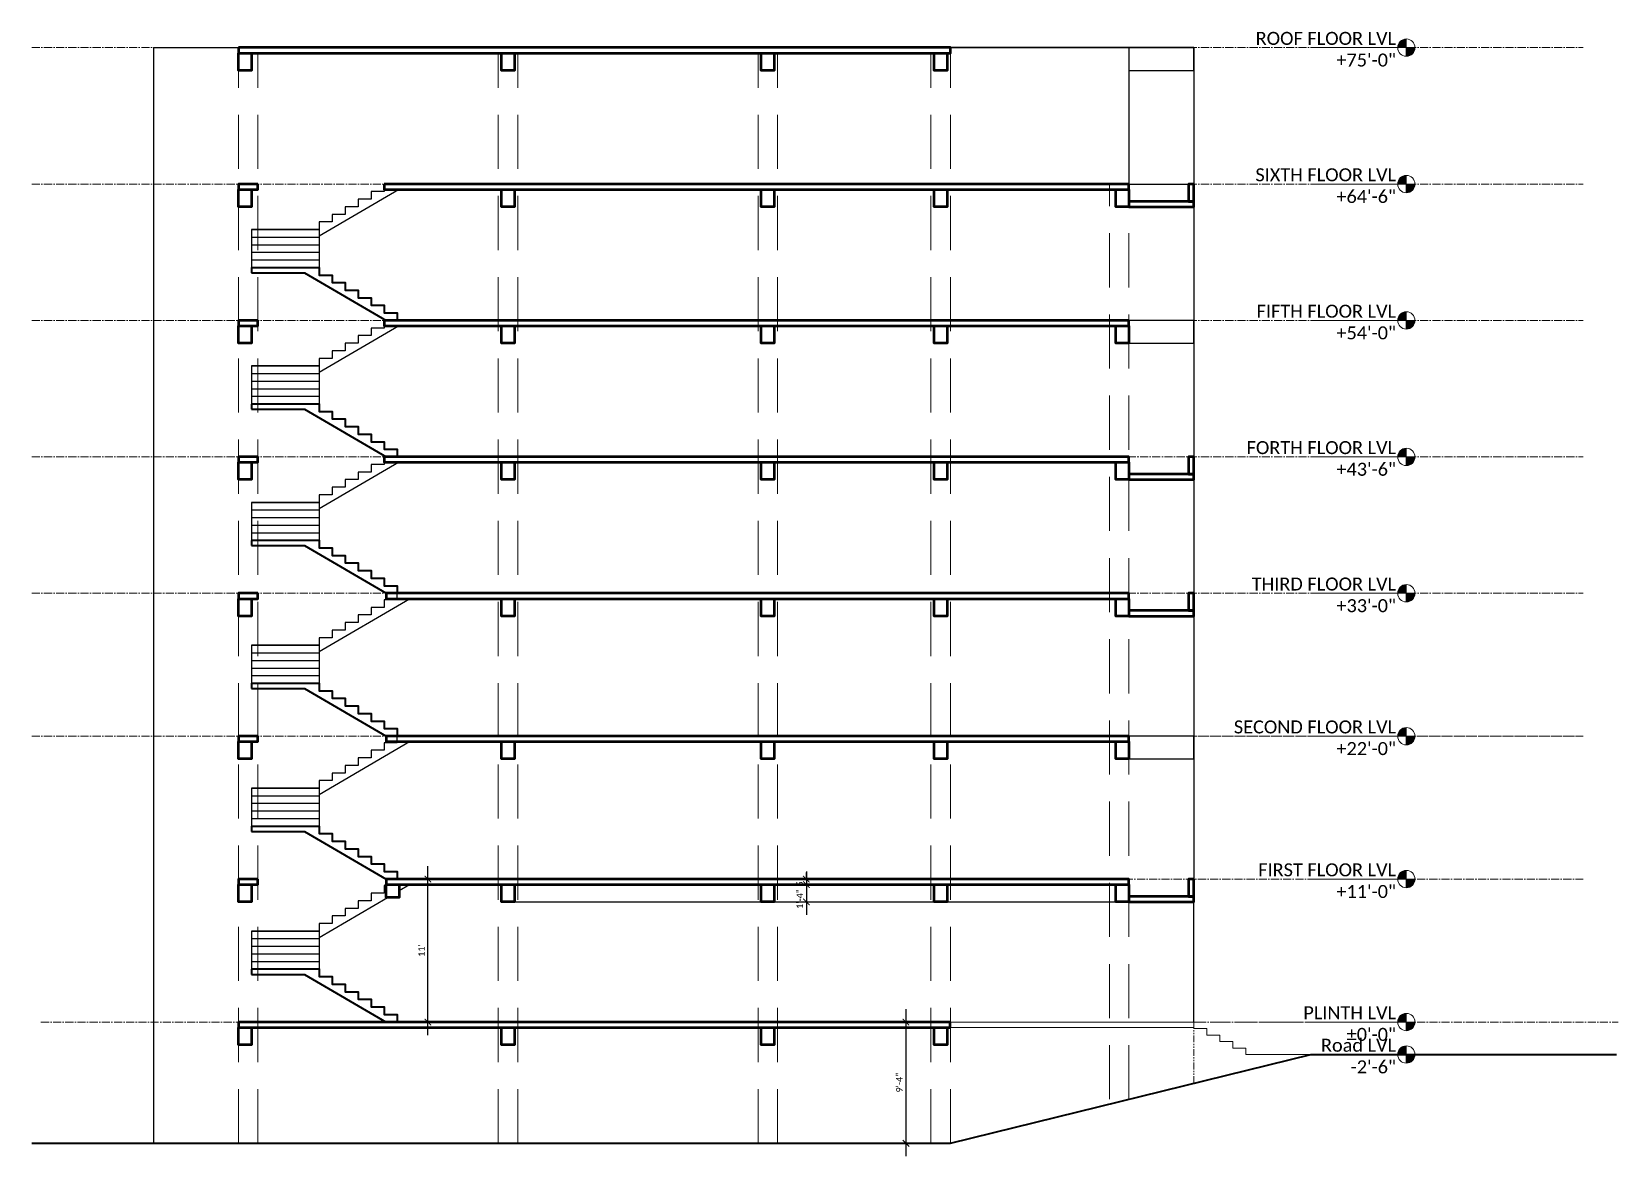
# Model space of a CAD drawing. Header units: inches. Extents: x 0 to 179512, y -43395 to -31716.
# Drawn here: x 173312 to 174778, y -34483 to -33444 of the extents above; entities that cross this region are included whole.
import ezdxf

# ---------------------------------------------------------------- set-up
doc = ezdxf.new("R2010")
doc.units = ezdxf.units.IN
doc.header["$LTSCALE"] = 10
doc.header["$MEASUREMENT"] = 0
for name, pattern in [('CENTER2', [1.125, 0.75, -0.125, 0.125, -0.125]), ('DASHED', [0.75, 0.5, -0.25]), ('DASHEDX2', [1.5, 1, -0.5]), ('PHANTOM2', [1.25, 0.625, -0.125, 0.125, -0.125, 0.125, -0.125])]:
    doc.linetypes.add(name, pattern=pattern)
doc.layers.get('Defpoints').update_dxf_attribs({"color": 215})
for name, color, linetype, lineweight in [('A-COLUMN', 3, 'Continuous', 50), ('OL_AR_Center line', 253, 'CENTER2', 13), ('OL_AR_Hatch', 253, 'Continuous', 15), ('OL_AR_SECTION LINE', 253, 'PHANTOM2', 15), ('OL_AR_SYMBOL', 1, 'Continuous', 5), ('OL_AR_SYMBOL @ 1', 1, 'Continuous', 5), ('OL_AR_SYMBOL @ 96', 1, 'Continuous', 5), ('OL_AR_Text', 140, 'Continuous', 5), ('OL_AR_WALL', 255, 'Continuous', 40)]:
    doc.layers.add(name, color=color, linetype=linetype, lineweight=lineweight)
doc.styles.add('1-16 Annotative Text', font='calibri.ttf', dxfattribs={"height": 0.0625})
doc.dimstyles.new('1-16 Annotative Dimension', dxfattribs={"dimtxt": 0.0625, "dimasz": 0.0625, "dimexe": 0.125, "dimexo": 0, "dimgap": 0.03125, "dimtad": 1, "dimdec": 0, "dimzin": 0, "dimdsep": 46, "dimlunit": 4, "dimtxsty": '1-16 Annotative Text', "dimblk": 'ARCHTICK', "dimcen": 0.09, "dimdle": 0.125, "dimadec": 0, "dimazin": 0, "dimtfac": 1, "dimtdec": 0, "dimtix": 1, "dimtofl": 0, "dimtmove": 2, "dimatfit": 3, "dimfxl": 0.125, "dimfxlon": 1, "dimtolj": 1, "dimtzin": 0, "dimarcsym": 1})

# ---------------------------------------------------------------- blocks, each defined once
blk = doc.blocks.new('_ArchTick')
at = {"color": 0, "linetype": 'ByBlock', "const_width": 0.15}
blk.add_lwpolyline([(-0.5, -0.5), (0.5, 0.5)], dxfattribs=at)
blk = doc.blocks.new('*D21')
at = {"layer": 'Defpoints', "color": 0, "transparency": 16777216}
for p in [(174157.9, -34359), (174119.8, -34471), (174157.9, -34471)]:
    blk.add_point(p, dxfattribs=at)
at = {"layer": 'OL_AR_Text', "color": 0, "lineweight": -2, "transparency": 16777216}
for p, q in [((174119.8, -34347), (174119.8, -34483)), ((174131.8, -34359), (174107.8, -34359)), ((174131.8, -34471), (174107.8, -34471))]:
    blk.add_line(p, q, dxfattribs=at)
at = {"layer": 'OL_AR_Text', "color": 0, "lineweight": -2, "transparency": 16777216, "xscale": 6, "yscale": 6, "zscale": 6}
for p, rotation in [((174119.8, -34359), 90), ((174119.8, -34471), 270)]:
    blk.add_blockref('_ArchTick', p, dxfattribs=dict(at, rotation=rotation))
at = {"layer": 'OL_AR_Text', "color": 0, "transparency": 16777216, "insert": (174113.7, -34415), "char_height": 6, "attachment_point": 5, "rotation": 90, "style": '1-16 Annotative Text'}
blk.add_mtext('\\A1;9\'-4"', dxfattribs=at)
blk = doc.blocks.new('*D22')
at = {"layer": 'Defpoints', "color": 0, "transparency": 16777216}
for p in [(173649.7, -34227), (173678.3, -34227), (173649.7, -34359)]:
    blk.add_point(p, dxfattribs=at)
at = {"layer": 'OL_AR_Text', "color": 0, "lineweight": -2, "transparency": 16777216}
for p, q in [((173678.3, -34371), (173678.3, -34215)), ((173666.3, -34227), (173690.3, -34227)), ((173666.3, -34359), (173690.3, -34359))]:
    blk.add_line(p, q, dxfattribs=at)
at = {"layer": 'OL_AR_Text', "color": 0, "lineweight": -2, "transparency": 16777216, "xscale": 6, "yscale": 6, "zscale": 6}
for p, rotation in [((173678.3, -34227), 90), ((173678.3, -34359), 270)]:
    blk.add_blockref('_ArchTick', p, dxfattribs=dict(at, rotation=rotation))
at = {"layer": 'OL_AR_Text', "color": 0, "transparency": 16777216, "insert": (173672.3, -34293), "char_height": 6, "attachment_point": 5, "rotation": 90, "style": '1-16 Annotative Text'}
blk.add_mtext("\\A1;11'", dxfattribs=at)
blk = doc.blocks.new('*D23')
at = {"layer": 'Defpoints', "color": 0, "transparency": 16777216}
for p in [(173998.3, -34227), (173998.3, -34232), (174027.8, -34232)]:
    blk.add_point(p, dxfattribs=at)
at = {"layer": 'OL_AR_Text', "color": 0, "lineweight": -2, "transparency": 16777216}
for p, q in [((174015.8, -34227), (174039.8, -34227)), ((174015.8, -34232), (174039.8, -34232)), ((174027.8, -34227), (174027.8, -34221)), ((174027.8, -34232), (174027.8, -34238))]:
    blk.add_line(p, q, dxfattribs=at)
at = {"layer": 'OL_AR_Text', "color": 0, "lineweight": -2, "transparency": 16777216, "xscale": 6, "yscale": 6, "zscale": 6}
for p, rotation in [((174027.8, -34227), 270), ((174027.8, -34232), 90)]:
    blk.add_blockref('_ArchTick', p, dxfattribs=dict(at, rotation=rotation))
at = {"layer": 'OL_AR_Text', "color": 0, "transparency": 16777216, "insert": (174021.7, -34229.5), "char_height": 6, "attachment_point": 5, "rotation": 90, "style": '1-16 Annotative Text'}
blk.add_mtext('\\A1;5"', dxfattribs=at)
blk = doc.blocks.new('*D24')
at = {"layer": 'Defpoints', "color": 0, "transparency": 16777216}
for p in [(173998.3, -34232), (173998.1, -34248), (174027.8, -34248)]:
    blk.add_point(p, dxfattribs=at)
at = {"layer": 'OL_AR_Text', "color": 0, "lineweight": -2, "transparency": 16777216}
for p, q in [((174015.8, -34232), (174039.8, -34232)), ((174027.8, -34220), (174027.8, -34260)), ((174015.8, -34248), (174039.8, -34248))]:
    blk.add_line(p, q, dxfattribs=at)
at = {"layer": 'OL_AR_Text', "color": 0, "lineweight": -2, "transparency": 16777216, "xscale": 6, "yscale": 6, "zscale": 6}
for p, rotation in [((174027.8, -34232), 90), ((174027.8, -34248), 270)]:
    blk.add_blockref('_ArchTick', p, dxfattribs=dict(at, rotation=rotation))
at = {"layer": 'OL_AR_Text', "color": 0, "transparency": 16777216, "insert": (174021.7, -34245.4), "char_height": 6, "attachment_point": 5, "rotation": 90, "style": '1-16 Annotative Text'}
blk.add_mtext('\\A1;1\'-4"', dxfattribs=at)
blk = doc.blocks.new('Level_Head 1-12')
at = {"true_color": 0xc7c7c7}
h = blk.add_hatch(color=9, dxfattribs=at)
h.dxf.hatch_style = 1
h.paths.add_polyline_path([(0, 0.083, 0.414214), (-0.083, 0), (0, 0)])
h.paths.add_polyline_path([(0.083, 0), (0, 0), (0, -0.083, 0.414214)])
at = {"color": 9, "true_color": 0xc7c7c7}
for points in [[(-0.083, 0), (0.083, 0)], [(0, 0.083), (0, -0.083)]]:
    blk.add_lwpolyline(points, dxfattribs=at)
blk.add_circle((0, 0), 0.0833, dxfattribs=at)
blk = doc.blocks.new('*U1151')
at = {"layer": 'OL_AR_SYMBOL @ 1', "color": 250, "true_color": 0x3b3b3b}
blk.add_blockref('Level_Head 1-12', (174582, -34359), dxfattribs=at)
at = {"layer": 'OL_AR_SYMBOL @ 96', "color": 250, "true_color": 0x3b3b3b, "xscale": 96, "yscale": 96, "zscale": 96}
blk.add_blockref('Level_Head 1-12', (174582, -34359), dxfattribs=at)
blk = doc.blocks.new('*U1152')
at = {"layer": 'OL_AR_SYMBOL @ 1', "color": 250, "true_color": 0x3b3b3b}
blk.add_blockref('Level_Head 1-12', (174582, -34389), dxfattribs=at)
at = {"layer": 'OL_AR_SYMBOL @ 96', "color": 250, "true_color": 0x3b3b3b, "xscale": 96, "yscale": 96, "zscale": 96}
blk.add_blockref('Level_Head 1-12', (174582, -34389), dxfattribs=at)
blk = doc.blocks.new('*U1153')
at = {"layer": 'OL_AR_SYMBOL @ 1', "color": 250, "true_color": 0x3b3b3b}
blk.add_blockref('Level_Head 1-12', (174582, -34227), dxfattribs=at)
at = {"layer": 'OL_AR_SYMBOL @ 96', "color": 250, "true_color": 0x3b3b3b, "xscale": 96, "yscale": 96, "zscale": 96}
blk.add_blockref('Level_Head 1-12', (174582, -34227), dxfattribs=at)
blk = doc.blocks.new('*U1154')
at = {"layer": 'OL_AR_SYMBOL @ 1', "color": 250, "true_color": 0x3b3b3b}
blk.add_blockref('Level_Head 1-12', (174582, -34095), dxfattribs=at)
at = {"layer": 'OL_AR_SYMBOL @ 96', "color": 250, "true_color": 0x3b3b3b, "xscale": 96, "yscale": 96, "zscale": 96}
blk.add_blockref('Level_Head 1-12', (174582, -34095), dxfattribs=at)
blk = doc.blocks.new('*U1155')
at = {"layer": 'OL_AR_SYMBOL @ 1', "color": 250, "true_color": 0x3b3b3b}
blk.add_blockref('Level_Head 1-12', (174582, -33963), dxfattribs=at)
at = {"layer": 'OL_AR_SYMBOL @ 96', "color": 250, "true_color": 0x3b3b3b, "xscale": 96, "yscale": 96, "zscale": 96}
blk.add_blockref('Level_Head 1-12', (174582, -33963), dxfattribs=at)
blk = doc.blocks.new('*U1156')
at = {"layer": 'OL_AR_SYMBOL @ 1', "color": 250, "true_color": 0x3b3b3b}
blk.add_blockref('Level_Head 1-12', (174582, -33837), dxfattribs=at)
at = {"layer": 'OL_AR_SYMBOL @ 96', "color": 250, "true_color": 0x3b3b3b, "xscale": 96, "yscale": 96, "zscale": 96}
blk.add_blockref('Level_Head 1-12', (174582, -33837), dxfattribs=at)
blk = doc.blocks.new('*U1157')
at = {"layer": 'OL_AR_SYMBOL @ 1', "color": 250, "true_color": 0x3b3b3b}
blk.add_blockref('Level_Head 1-12', (174582, -33711), dxfattribs=at)
at = {"layer": 'OL_AR_SYMBOL @ 96', "color": 250, "true_color": 0x3b3b3b, "xscale": 96, "yscale": 96, "zscale": 96}
blk.add_blockref('Level_Head 1-12', (174582, -33711), dxfattribs=at)
blk = doc.blocks.new('*U1158')
at = {"layer": 'OL_AR_SYMBOL @ 1', "color": 250, "true_color": 0x3b3b3b}
blk.add_blockref('Level_Head 1-12', (174582, -33585), dxfattribs=at)
at = {"layer": 'OL_AR_SYMBOL @ 96', "color": 250, "true_color": 0x3b3b3b, "xscale": 96, "yscale": 96, "zscale": 96}
blk.add_blockref('Level_Head 1-12', (174582, -33585), dxfattribs=at)
blk = doc.blocks.new('*U1159')
at = {"layer": 'OL_AR_SYMBOL @ 1', "color": 250, "true_color": 0x3b3b3b}
blk.add_blockref('Level_Head 1-12', (174582, -33459), dxfattribs=at)
at = {"layer": 'OL_AR_SYMBOL @ 96', "color": 250, "true_color": 0x3b3b3b, "xscale": 96, "yscale": 96, "zscale": 96}
blk.add_blockref('Level_Head 1-12', (174582, -33459), dxfattribs=at)

msp = doc.modelspace()

# ---------------------------------------------------------------- linework, layer by layer
for points in [[(173425.07, -34471), (173425.07, -33459), (173503.14, -33459)], [(174325.69, -33459), (174325.69, -33459), (173503.14, -33459), (173503.14, -33459)], [(174160.86, -33459), (174385.69, -33459)], [(174325.69, -33459), (174325.69, -33459)], [(174385.69, -33459), (174385.69, -33585)], [(174325.69, -33480), (174325.69, -33585)], [(173649.73, -33585), (173649.73, -33585), (173637.73, -33585), (173637.73, -33592), (173625.73, -33592), (173625.73, -33599), (173613.73, -33599), (173613.73, -33606), (173601.73, -33606), (173601.73, -33613), (173589.73, -33613), (173589.73, -33620), (173577.73, -33620), (173577.73, -33627), (173515.14, -33627)], [(174325.69, -33585), (174325.69, -33585), (174385.69, -33585), (174385.69, -34227)], [(173577.73, -33632.79), (173651.08, -33590)], [(173515.14, -33627), (173577.73, -33627)], [(173515.14, -33627), (173515.14, -33662)], [(173577.73, -33627), (173577.73, -33662)], [(173515.14, -33634), (173577.73, -33634)], [(173515.14, -33641), (173577.73, -33641)], [(173515.14, -33648), (173577.73, -33648)], [(173515.14, -33655), (173577.73, -33655)], [(173649.73, -33711), (173649.73, -33711), (173637.73, -33711), (173637.73, -33718), (173625.73, -33718), (173625.73, -33725), (173613.73, -33725), (173613.73, -33732), (173601.73, -33732), (173601.73, -33739), (173589.73, -33739), (173589.73, -33746), (173577.73, -33746), (173577.73, -33753), (173515.14, -33753)], [(173577.73, -33758.79), (173651.08, -33716)], [(173515.14, -33753), (173577.73, -33753)], [(173515.14, -33753), (173515.14, -33788)], [(173515.14, -33760), (173577.73, -33760)], [(173577.73, -33753), (173577.73, -33788)], [(173515.14, -33767), (173577.73, -33767)], [(173515.14, -33774), (173577.73, -33774)], [(173515.14, -33781), (173577.73, -33781)], [(173649.73, -33837), (173649.73, -33837), (173637.73, -33837), (173637.73, -33844), (173625.73, -33844), (173625.73, -33851), (173613.73, -33851), (173613.73, -33858), (173601.73, -33858), (173601.73, -33865), (173589.73, -33865), (173589.73, -33872), (173577.73, -33872), (173577.73, -33879), (173515.14, -33879)], [(173577.73, -33884.79), (173651.08, -33842)], [(173515.14, -33879), (173577.73, -33879)], [(173515.14, -33879), (173515.14, -33914)], [(173577.73, -33879), (173577.73, -33914)], [(173515.14, -33886), (173577.73, -33886)], [(173515.14, -33893), (173577.73, -33893)], [(173515.14, -33900), (173577.73, -33900)], [(173515.14, -33907), (173577.73, -33907)], [(173649.73, -33969), (173649.73, -33969), (173637.73, -33969), (173637.73, -33976), (173625.73, -33976), (173625.73, -33983), (173613.73, -33983), (173613.73, -33990), (173601.73, -33990), (173601.73, -33997), (173589.73, -33997), (173589.73, -34004), (173577.73, -34004), (173577.73, -34011), (173515.14, -34011)], [(173577.73, -34016.79), (173661.36, -33968)], [(173649.73, -33969), (173649.73, -33963)], [(173515.14, -34011), (173577.73, -34011)], [(173515.14, -34011), (173515.14, -34046)], [(173577.73, -34011), (173577.73, -34046)], [(173515.14, -34018), (173577.73, -34018)], [(173515.14, -34025), (173577.73, -34025)], [(173515.14, -34032), (173577.73, -34032)], [(173515.14, -34039), (173577.73, -34039)], [(173649.73, -34101), (173649.73, -34101), (173637.73, -34101), (173637.73, -34108), (173625.73, -34108), (173625.73, -34115), (173613.73, -34115), (173613.73, -34122), (173601.73, -34122), (173601.73, -34129), (173589.73, -34129), (173589.73, -34136), (173577.73, -34136), (173577.73, -34143), (173515.14, -34143)], [(173577.73, -34148.79), (173661.36, -34100)], [(173649.73, -34101), (173649.73, -34095)], [(173515.14, -34143), (173577.73, -34143)], [(173515.14, -34143), (173515.14, -34178)], [(173577.73, -34143), (173577.73, -34178)], [(173515.14, -34150), (173577.73, -34150)], [(173515.14, -34157), (173577.73, -34157)], [(173515.14, -34164), (173577.73, -34164)], [(173515.14, -34171), (173577.73, -34171)], [(173639.8, -34233), (173637.73, -34233), (173637.73, -34240), (173625.73, -34240), (173625.73, -34247), (173613.73, -34247), (173613.73, -34254), (173601.73, -34254), (173601.73, -34261), (173589.73, -34261), (173589.73, -34268), (173577.73, -34268), (173577.73, -34275), (173515.14, -34275)], [(173651.8, -34237.58), (173661.36, -34232)], [(174385.84, -34359), (174385.69, -34227)], [(173577.73, -34280.79), (173640.79, -34244)], [(173758.14, -34248), (174313.69, -34248)], [(173515.14, -34275), (173577.73, -34275)], [(173515.14, -34275), (173515.14, -34310)], [(173577.73, -34275), (173577.73, -34310)], [(173515.14, -34282), (173577.73, -34282)], [(173515.14, -34289), (173577.73, -34289)], [(173515.14, -34296), (173577.73, -34296)], [(173515.14, -34303), (173577.73, -34303)]]:
    msp.add_lwpolyline(points)
for points in [[(174325.69, -33480), (174385.69, -33480), (174385.69, -33459), (174325.69, -33459)], [(174325.69, -33732), (174385.69, -33732), (174385.69, -33711), (174325.69, -33711)], [(174325.69, -34116), (174385.69, -34116), (174385.69, -34095), (174325.69, -34095)], [(173649.73, -34233), (173649.73, -34233)]]:
    msp.add_lwpolyline(points, close=True)
at = {"layer": 'A-COLUMN', "ltscale": 0.5}
for points in [[(173503.14, -33459), (173503.14, -33464), (174160.86, -33464), (174160.86, -33459)], [(173503.14, -33464), (173515.14, -33464), (173515.14, -33480), (173503.14, -33480)], [(173746.14, -33464), (173758.14, -33464), (173758.14, -33480), (173746.14, -33480)], [(173986.06, -33464), (173998.06, -33464), (173998.06, -33480), (173986.06, -33480)], [(174145.93, -33464), (174157.93, -33464), (174157.93, -33480), (174145.93, -33480)], [(173637.73, -33585), (173637.73, -33590), (174325.69, -33590), (174325.69, -33585)], [(174385.69, -33585), (174380.69, -33585), (174380.69, -33601), (174385.69, -33601)], [(173503.14, -33590), (173515.14, -33590), (173515.14, -33606), (173503.14, -33606)], [(173746.14, -33590), (173758.14, -33590), (173758.14, -33606), (173746.14, -33606)], [(173986.06, -33590), (173998.06, -33590), (173998.06, -33606), (173986.06, -33606)], [(174145.93, -33590), (174157.93, -33590), (174157.93, -33606), (174145.93, -33606)], [(174313.69, -33590), (174325.69, -33590), (174325.69, -33606), (174313.69, -33606)], [(173503.14, -33716), (173515.14, -33716), (173515.14, -33732), (173503.14, -33732)], [(173637.73, -33711), (173637.73, -33716), (174325.69, -33716), (174325.69, -33711)], [(173746.14, -33716), (173758.14, -33716), (173758.14, -33732), (173746.14, -33732)], [(173986.06, -33716), (173998.06, -33716), (173998.06, -33732), (173986.06, -33732)], [(174145.93, -33716), (174157.93, -33716), (174157.93, -33732), (174145.93, -33732)], [(174313.69, -33716), (174325.69, -33716), (174325.69, -33732), (174313.69, -33732)], [(173637.73, -33837), (173637.73, -33842), (174325.69, -33842), (174325.69, -33837)], [(174385.69, -33837), (174380.69, -33837), (174380.69, -33853), (174385.69, -33853)], [(173503.14, -33842), (173515.14, -33842), (173515.14, -33858), (173503.14, -33858)], [(173746.14, -33842), (173758.14, -33842), (173758.14, -33858), (173746.14, -33858)], [(173986.06, -33842), (173998.06, -33842), (173998.06, -33858), (173986.06, -33858)], [(174145.93, -33842), (174157.93, -33842), (174157.93, -33858), (174145.93, -33858)], [(174313.69, -33842), (174325.69, -33842), (174325.69, -33858), (174313.69, -33858)], [(173503.14, -33968), (173515.14, -33968), (173515.14, -33984), (173503.14, -33984)], [(173639.8, -33963), (173639.8, -33968), (174325.69, -33968), (174325.69, -33963)], [(173746.14, -33968), (173758.14, -33968), (173758.14, -33984), (173746.14, -33984)], [(173986.06, -33968), (173998.06, -33968), (173998.06, -33984), (173986.06, -33984)], [(174145.93, -33968), (174157.93, -33968), (174157.93, -33984), (174145.93, -33984)], [(174313.69, -33968), (174325.69, -33968), (174325.69, -33984), (174313.69, -33984)], [(174385.69, -33963), (174380.69, -33963), (174380.69, -33979), (174385.69, -33979)], [(173503.14, -34100), (173515.14, -34100), (173515.14, -34116), (173503.14, -34116)], [(173639.8, -34095), (173639.8, -34100), (174325.69, -34100), (174325.69, -34095)], [(173746.14, -34100), (173758.14, -34100), (173758.14, -34116), (173746.14, -34116)], [(173986.06, -34100), (173998.06, -34100), (173998.06, -34116), (173986.06, -34116)], [(174145.86, -34100), (174157.86, -34100), (174157.86, -34116), (174145.86, -34116)], [(174313.69, -34100), (174325.69, -34100), (174325.69, -34116), (174313.69, -34116)], [(173503.14, -34232), (173515.14, -34232), (173515.14, -34248), (173503.14, -34248)], [(173639.8, -34227), (173639.8, -34232), (174325.69, -34232), (174325.69, -34227)], [(173639.8, -34232), (173651.8, -34232), (173651.8, -34244), (173639.8, -34244)], [(173746.14, -34232), (173758.14, -34232), (173758.14, -34248), (173746.14, -34248)], [(173986.06, -34232), (173998.06, -34232), (173998.06, -34248), (173986.06, -34248)], [(174145.93, -34232), (174157.93, -34232), (174157.93, -34248), (174145.93, -34248)], [(174313.69, -34232), (174325.69, -34232), (174325.69, -34248), (174313.69, -34248)], [(174385.69, -34227), (174380.69, -34227), (174380.69, -34243), (174385.69, -34243)], [(174160.78, -34359), (173503.14, -34359), (173503.14, -34364), (174160.78, -34364)], [(173503.14, -34364), (173515.14, -34364), (173515.14, -34380), (173503.14, -34380)], [(173746.14, -34364), (173758.14, -34364), (173758.14, -34380), (173746.14, -34380)], [(173986.06, -34364), (173998.06, -34364), (173998.06, -34380), (173986.06, -34380)], [(174145.86, -34364), (174157.86, -34364), (174157.86, -34380), (174145.86, -34380)]]:
    msp.add_lwpolyline(points, close=True, dxfattribs=at)
for points in [[(173521.14, -33585), (173503.14, -33585), (173503.14, -33590), (173521.14, -33590), (173521.14, -33585)], [(174325.69, -33606), (174385.69, -33606), (174385.69, -33601), (174325.69, -33601)], [(173521.14, -33711), (173503.14, -33711), (173503.14, -33716), (173521.14, -33716), (173521.14, -33711)], [(173521.14, -33837), (173503.14, -33837), (173503.14, -33842), (173521.14, -33842), (173521.14, -33837)], [(174325.69, -33858), (174385.69, -33858), (174385.69, -33853), (174325.69, -33853)], [(173521.14, -33963), (173503.14, -33963), (173503.14, -33968), (173521.14, -33968), (173521.14, -33963)], [(174325.69, -33984), (174385.69, -33984), (174385.69, -33979), (174325.69, -33979)], [(173521.14, -34095), (173503.14, -34095), (173503.14, -34100), (173521.14, -34100), (173521.14, -34095)], [(173521.14, -34227), (173503.14, -34227), (173503.14, -34232), (173521.14, -34232), (173521.14, -34227)], [(174325.69, -34248), (174385.69, -34248), (174385.69, -34243), (174325.69, -34243)]]:
    msp.add_lwpolyline(points, dxfattribs=at)
at = {"layer": 'OL_AR_Center line'}
for p, q in [((173312.27, -33459), (174745.27, -33459)), ((173312.27, -33585), (174745.27, -33585)), ((173312.27, -33711), (174745.27, -33711)), ((173312.27, -33837), (174745.27, -33837)), ((173312.27, -33963), (174745.27, -33963)), ((173312.27, -34095), (174745.27, -34095)), ((173658.23, -34095), (174745.27, -34095)), ((173658.23, -34227), (174745.27, -34227)), ((173320.77, -34359), (174777.77, -34359))]:
    msp.add_line(p, q, dxfattribs=at)
at = {"layer": 'OL_AR_Hatch'}
for p, q in [((174092.15, -34359), (174385.84, -34359)), ((174092.7, -34364), (174385.84, -34364))]:
    msp.add_line(p, q, dxfattribs=at)
msp.add_lwpolyline([(174493.82, -34389), (174433.84, -34389), (174433.84, -34383), (174421.84, -34383), (174421.84, -34377), (174409.84, -34377), (174409.84, -34371), (174397.84, -34371), (174397.84, -34365), (174385.84, -34365), (174385.84, -34359)], dxfattribs=at)
at = {"layer": 'OL_AR_SECTION LINE'}
msp.add_line((174325.77, -34359), (174493.82, -34359), dxfattribs=at)
msp.add_lwpolyline([(174385.84, -34359), (174385.84, -34415.59)], dxfattribs=at)
at = {"layer": 'OL_AR_SYMBOL', "linetype": 'DASHED', "ltscale": 10}
for p, q in [((173503.14, -34471), (173503.14, -33465)), ((173521.14, -34471), (173521.14, -33465)), ((173743.14, -34471), (173743.14, -33465)), ((173761.14, -34471), (173761.14, -33465)), ((173983.14, -34471), (173983.14, -33464)), ((174001.06, -34471), (174001.06, -33464)), ((174142.86, -34471), (174142.86, -33464)), ((174160.86, -34471), (174160.86, -33464)), ((174307.69, -34430.41), (174307.69, -33585)), ((174325.69, -34430.41), (174325.69, -33585))]:
    msp.add_line(p, q, dxfattribs=at)
at = {"layer": 'OL_AR_SYMBOL', "linetype": 'DASHEDX2', "ltscale": 10}
for p, q in [((174590.02, -33459), (174493.82, -33459)), ((174590.02, -33585), (174493.82, -33585)), ((174590.02, -33711), (174493.82, -33711)), ((174590.02, -33837), (174493.82, -33837)), ((174590.02, -33963), (174493.82, -33963)), ((174590.02, -34095), (174493.82, -34095)), ((174590.02, -34227), (174493.82, -34227)), ((174590.02, -34359), (174493.82, -34359)), ((174590.02, -34389), (174493.82, -34389))]:
    msp.add_line(p, q, dxfattribs=at)
at = {"layer": 'OL_AR_Text'}
for points in [[(173521.14, -33662), (173577.73, -33662)], [(173521.14, -33788), (173577.73, -33788)], [(173521.14, -33914), (173577.73, -33914)], [(173521.14, -34046), (173577.73, -34046)], [(173521.14, -34178), (173577.73, -34178)], [(173521.14, -34310), (173577.73, -34310)]]:
    msp.add_lwpolyline(points, dxfattribs=at)
at = {"layer": 'OL_AR_WALL'}
for p, q in [((174160.86, -34471), (174493.82, -34389)), ((174493.82, -34389), (174776, -34389)), ((173312.27, -34471), (174160.86, -34471))]:
    msp.add_line(p, q, dxfattribs=at)
for points in [[(173515.14, -33662), (173577.73, -33662), (173577.73, -33669), (173589.73, -33669), (173589.73, -33676), (173601.73, -33676), (173601.73, -33683), (173613.73, -33683), (173613.73, -33690), (173625.73, -33690), (173625.73, -33697), (173637.73, -33697), (173637.73, -33704), (173649.73, -33704), (173649.73, -33711)], [(173515.14, -33662.15), (173515.14, -33667)], [(173515.14, -33667), (173564.37, -33667), (173639.8, -33711)], [(173515.14, -33788), (173577.73, -33788), (173577.73, -33795), (173589.73, -33795), (173589.73, -33802), (173601.73, -33802), (173601.73, -33809), (173613.73, -33809), (173613.73, -33816), (173625.73, -33816), (173625.73, -33823), (173637.73, -33823), (173637.73, -33830), (173649.73, -33830), (173649.73, -33837)], [(173515.14, -33788.15), (173515.14, -33793)], [(173515.14, -33793), (173564.37, -33793), (173639.8, -33837)], [(173515.14, -33914), (173577.73, -33914), (173577.73, -33921), (173589.73, -33921), (173589.73, -33928), (173601.73, -33928), (173601.73, -33935), (173613.73, -33935), (173613.73, -33942), (173625.73, -33942), (173625.73, -33949), (173637.73, -33949), (173637.73, -33956), (173649.73, -33956), (173649.73, -33963)], [(173515.14, -33914.15), (173515.14, -33919)], [(173515.14, -33919), (173564.37, -33919), (173639.8, -33963)], [(173515.14, -34046), (173577.73, -34046), (173577.73, -34053), (173589.73, -34053), (173589.73, -34060), (173601.73, -34060), (173601.73, -34067), (173613.73, -34067), (173613.73, -34074), (173625.73, -34074), (173625.73, -34081), (173637.73, -34081), (173637.73, -34088), (173649.73, -34088), (173649.73, -34095)], [(173515.14, -34046.15), (173515.14, -34051)], [(173515.14, -34051), (173564.37, -34051), (173639.8, -34095)], [(173515.14, -34178), (173577.73, -34178), (173577.73, -34185), (173589.73, -34185), (173589.73, -34192), (173601.73, -34192), (173601.73, -34199), (173613.73, -34199), (173613.73, -34206), (173625.73, -34206), (173625.73, -34213), (173637.73, -34213), (173637.73, -34220), (173649.73, -34220), (173649.73, -34227)], [(173515.14, -34178.15), (173515.14, -34183)], [(173515.14, -34183), (173564.37, -34183), (173639.8, -34227)], [(173515.14, -34310), (173577.73, -34310), (173577.73, -34317), (173589.73, -34317), (173589.73, -34324), (173601.73, -34324), (173601.73, -34331), (173613.73, -34331), (173613.73, -34338), (173625.73, -34338), (173625.73, -34345), (173637.73, -34345), (173637.73, -34352), (173649.73, -34352), (173649.73, -34359)], [(173515.14, -34310.15), (173515.14, -34315)], [(173515.14, -34315), (173564.37, -34315), (173639.8, -34359)]]:
    msp.add_lwpolyline(points, dxfattribs=at)

# ---------------------------------------------------------------- block references
at = {"layer": 'OL_AR_SYMBOL'}
for name in ['*U1159', '*U1158', '*U1157', '*U1156', '*U1155', '*U1154', '*U1153', '*U1151', '*U1152']:
    msp.add_blockref(name, (0, 0), dxfattribs=at)

# ---------------------------------------------------------------- texts
at = {"layer": 'OL_AR_Text', "char_height": 12, "attachment_point": 3, "style": '1-16 Annotative Text'}
for s, width, insert in [('\\A1;ROOF FLOOR LVL \\P+75\'-0"', 152.0815, (174572.54, -33444.43)), ('\\A1;SIXTH FLOOR LVL \\P+64\'-6"', 152.0815, (174572.54, -33570.43)), ('\\A1;FIFTH FLOOR LVL \\P+54\'-0"', 152.0815, (174572.54, -33696.43)), ('\\A1;FORTH FLOOR LVL \\P+43\'-6"', 152.0815, (174572.54, -33822.43)), ('\\A1;THIRD FLOOR LVL \\P+33\'-0"', 152.0815, (174572.54, -33948.43)), ('\\A1;SECOND FLOOR LVL \\P+22\'-0"', 152.0815, (174572.54, -34080.43)), ('\\A1;FIRST FLOOR LVL \\P+11\'-0"', 152.0815, (174572.54, -34212.43)), ('\\A1;PLINTH LVL \\P%%P0\'-0"', 85.1091, (174572.54, -34344.43)), ('\\A1;Road LVL \\P-2\'-6"', 85.1091, (174572.54, -34374.43))]:
    msp.add_mtext_dynamic_manual_height_columns(s, width=width, gutter_width=30, heights=[0], dxfattribs=dict(at, insert=insert))

# ---------------------------------------------------------------- dimensions: what is measured, and where the dimension line sits
at = {"layer": 'OL_AR_Text'}
for p1, p2, distance, picture, middle in [((173649.73, -34359), (173649.73, -34227), -28.54, '*D22', (173672.26, -34293)), ((174157.86, -34359), (174157.86, -34471), -38.08, '*D21', (174113.7, -34415))]:
    dim = msp.add_aligned_dim(p1=p1, p2=p2, distance=distance, dimstyle='1-16 Annotative Dimension', override={"dimscale": 0, "dimtix": 0, "dimtofl": 0, "dimtmove": 0, "dimatfit": 1}, dxfattribs=at)
    dim.commit()
    dim.dimension.update_dxf_attribs({"geometry": picture, "text_midpoint": middle})
for base, p1, p2, angle, override, picture, middle, dimtype in [((174027.77, -34248), (173998.27, -34232), (173998.06, -34248), 90, {"dimscale": 0, "dimtix": 0, "dimtofl": 0, "dimtmove": 1, "dimatfit": 1}, '*D24', (174027.77, -34245.43), 128), ((174027.77, -34232), (173998.27, -34227), (173998.27, -34232), 270, {"dimscale": 0, "dimtix": 0, "dimtofl": 0, "dimtmove": 0, "dimatfit": 1}, '*D23', (174027.77, -34229.5), 129)]:
    dim = msp.add_linear_dim(base=base, p1=p1, p2=p2, angle=angle, dimstyle='1-16 Annotative Dimension', override=override, dxfattribs=at)
    dim.commit()
    dim.dimension.update_dxf_attribs({"geometry": picture, "text_midpoint": middle, "dimtype": dimtype})

doc.saveas('drawing.dxf')
